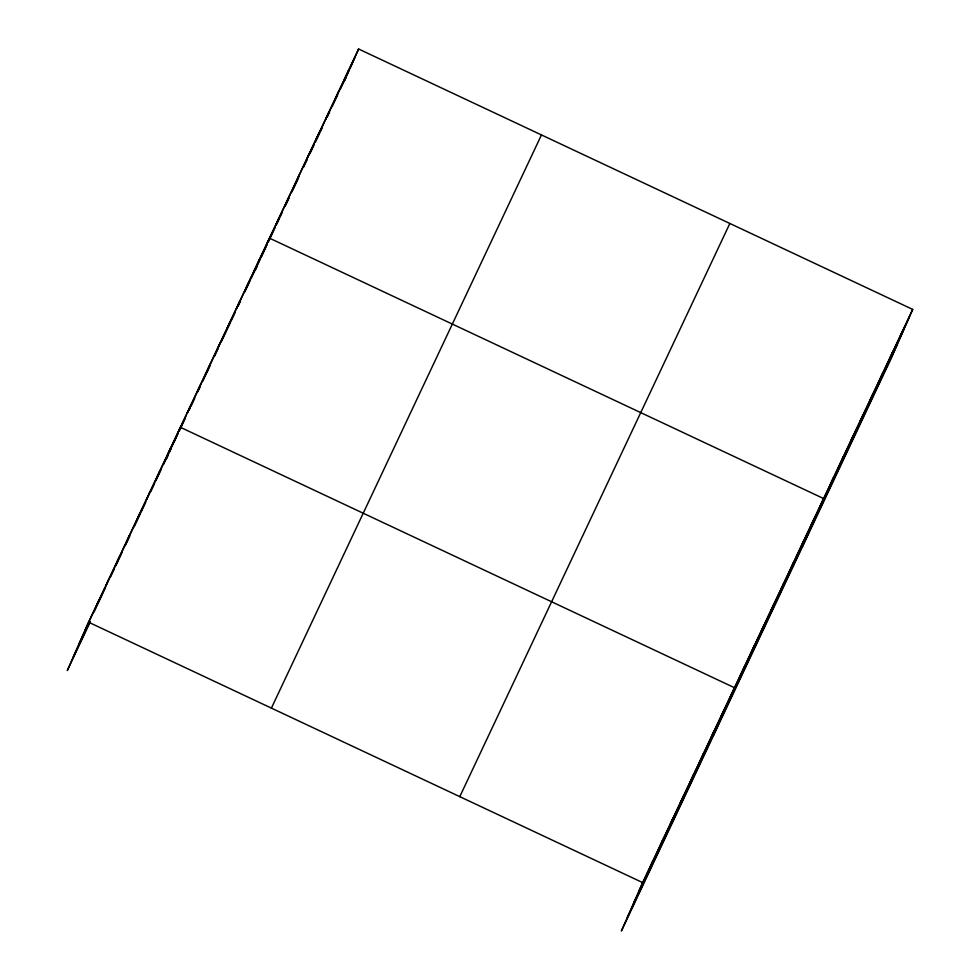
<?xml version="1.0" encoding="UTF-8"?>
<svg xmlns="http://www.w3.org/2000/svg" width="980" height="980" viewBox="0 0 980 980"><rect width="100%" height="100%" fill="white"/><g stroke="black" fill="none" stroke-linecap="round" stroke-linejoin="round"><path stroke-width="1.47" d="M912.711 309.411L642.647 882.588L621.394 931L891.457 357.823L912.711 309.411L358.607 49L88.543 622.178L67.289 670.59L90.246 621.871M95.513 607.894L98.747 600.52M108.952 578.874L105.718 586.248L186.408 414.969M115.922 564.59L119.156 557.216M126.114 542.932L129.36 535.558M136.318 521.287L139.552 513.912M146.522 499.629L149.756 492.254M156.727 477.971L159.961 470.596M166.931 456.325L170.165 448.95M166.588 458.677L168.119 455.185M169.65 451.707L171.182 448.215L163.538 464.459M171.684 447.088L180.369 427.292L734.461 687.703L713.207 736.115M190.267 406.284L187.033 413.658L226.637 329.586M196.931 392.637L200.177 385.263M206.841 371.616L210.075 364.241M216.739 350.607L219.973 343.233M229.884 322.212L227.176 328.361L319.002 133.072M236.548 308.565L239.782 301.203M246.446 287.557L249.141 281.407M256.356 266.536L259.59 259.161M255.707 269.537L257.238 266.046M258.781 262.554L260.312 259.063M260.803 257.936L269.488 238.152L823.592 498.551L802.338 546.975M276.152 224.506L279.386 217.131M286.062 203.485L289.296 196.11M295.96 182.476L299.194 175.102M305.858 161.455L309.104 154.081M325.666 119.425L328.9 112.051M335.564 98.404L338.81 91.03M345.474 77.395L348.709 70.021M344.838 80.385L346.369 76.893M347.9 73.402L349.431 69.923M349.921 68.784L358.607 49M649.605 868.305L652.852 860.93M659.81 846.647L663.043 839.272M670.014 825.001L673.248 817.626M680.218 803.343L683.452 795.968M690.422 781.685L693.656 774.31M700.627 760.039L703.861 752.664M710.819 738.381L714.065 731.007M721.023 716.735L724.269 709.361M741.125 674.056L744.371 666.682M751.035 653.048L754.269 645.673M760.933 632.027L764.167 624.652M770.844 611.005L774.077 603.643M780.742 589.997L783.976 582.622M790.639 568.976L793.886 561.601M800.55 547.967L803.784 540.593M810.448 526.946L813.682 519.572M830.256 484.916L833.49 477.542M840.154 463.895L843.388 456.521M850.052 442.874L853.298 435.5M859.962 421.865L863.196 414.491M869.86 400.845L873.094 393.47M879.758 379.836L883.005 372.461M889.669 358.815L892.903 351.44M899.567 337.794L902.801 330.419M85.309 629.552L105.081 587.596M316.381 139.123L355.373 56.375M79.368 643.088L89.56 621.443M94.031 611.961L105.509 587.608M110.605 576.779L114.44 568.657M115.713 565.95L122.084 552.426M125.269 545.652L129.74 536.183M134.199 526.713L140.581 513.177M141.218 511.817L145.677 502.348M150.785 491.519L154.607 483.397M155.881 480.69L160.977 469.873M174.281 441.649L177.993 433.76M179.23 431.139L185.416 418.007M189.128 410.118L190.365 407.496M190.99 406.185L194.702 398.297M197.801 391.731L200.275 386.475M202.75 381.22L210.173 365.466M214.51 356.267L218.221 348.39M221.321 341.824L230.594 322.114M231.219 320.803L234.931 312.926M238.03 306.348L240.504 301.105M244.829 291.905L250.402 280.084M251.027 278.773L258.451 263.007M261.55 256.442L267.111 244.62M268.349 241.987L275.16 227.544M276.397 224.91L279.496 218.344M280.108 217.033L281.971 213.089M285.058 206.523L289.394 197.335M291.868 192.08L298.68 177.625M303.629 167.114L307.34 159.238M309.815 153.983L314.151 144.795M315.389 142.161L319.725 132.974M320.338 131.651L322.2 127.719M327.149 117.208L329.623 111.953M332.098 106.698L337.671 94.876M340.146 89.621L347.569 73.855M73.243 657.053L89.817 621.859M271.399 708.111L541.462 134.934M459.791 796.642L729.855 223.477M639.401 889.963L909.477 316.785M633.46 903.499L903.523 330.321M627.335 917.452L897.398 344.286M88.543 622.178L642.647 882.588"/></g></svg>
